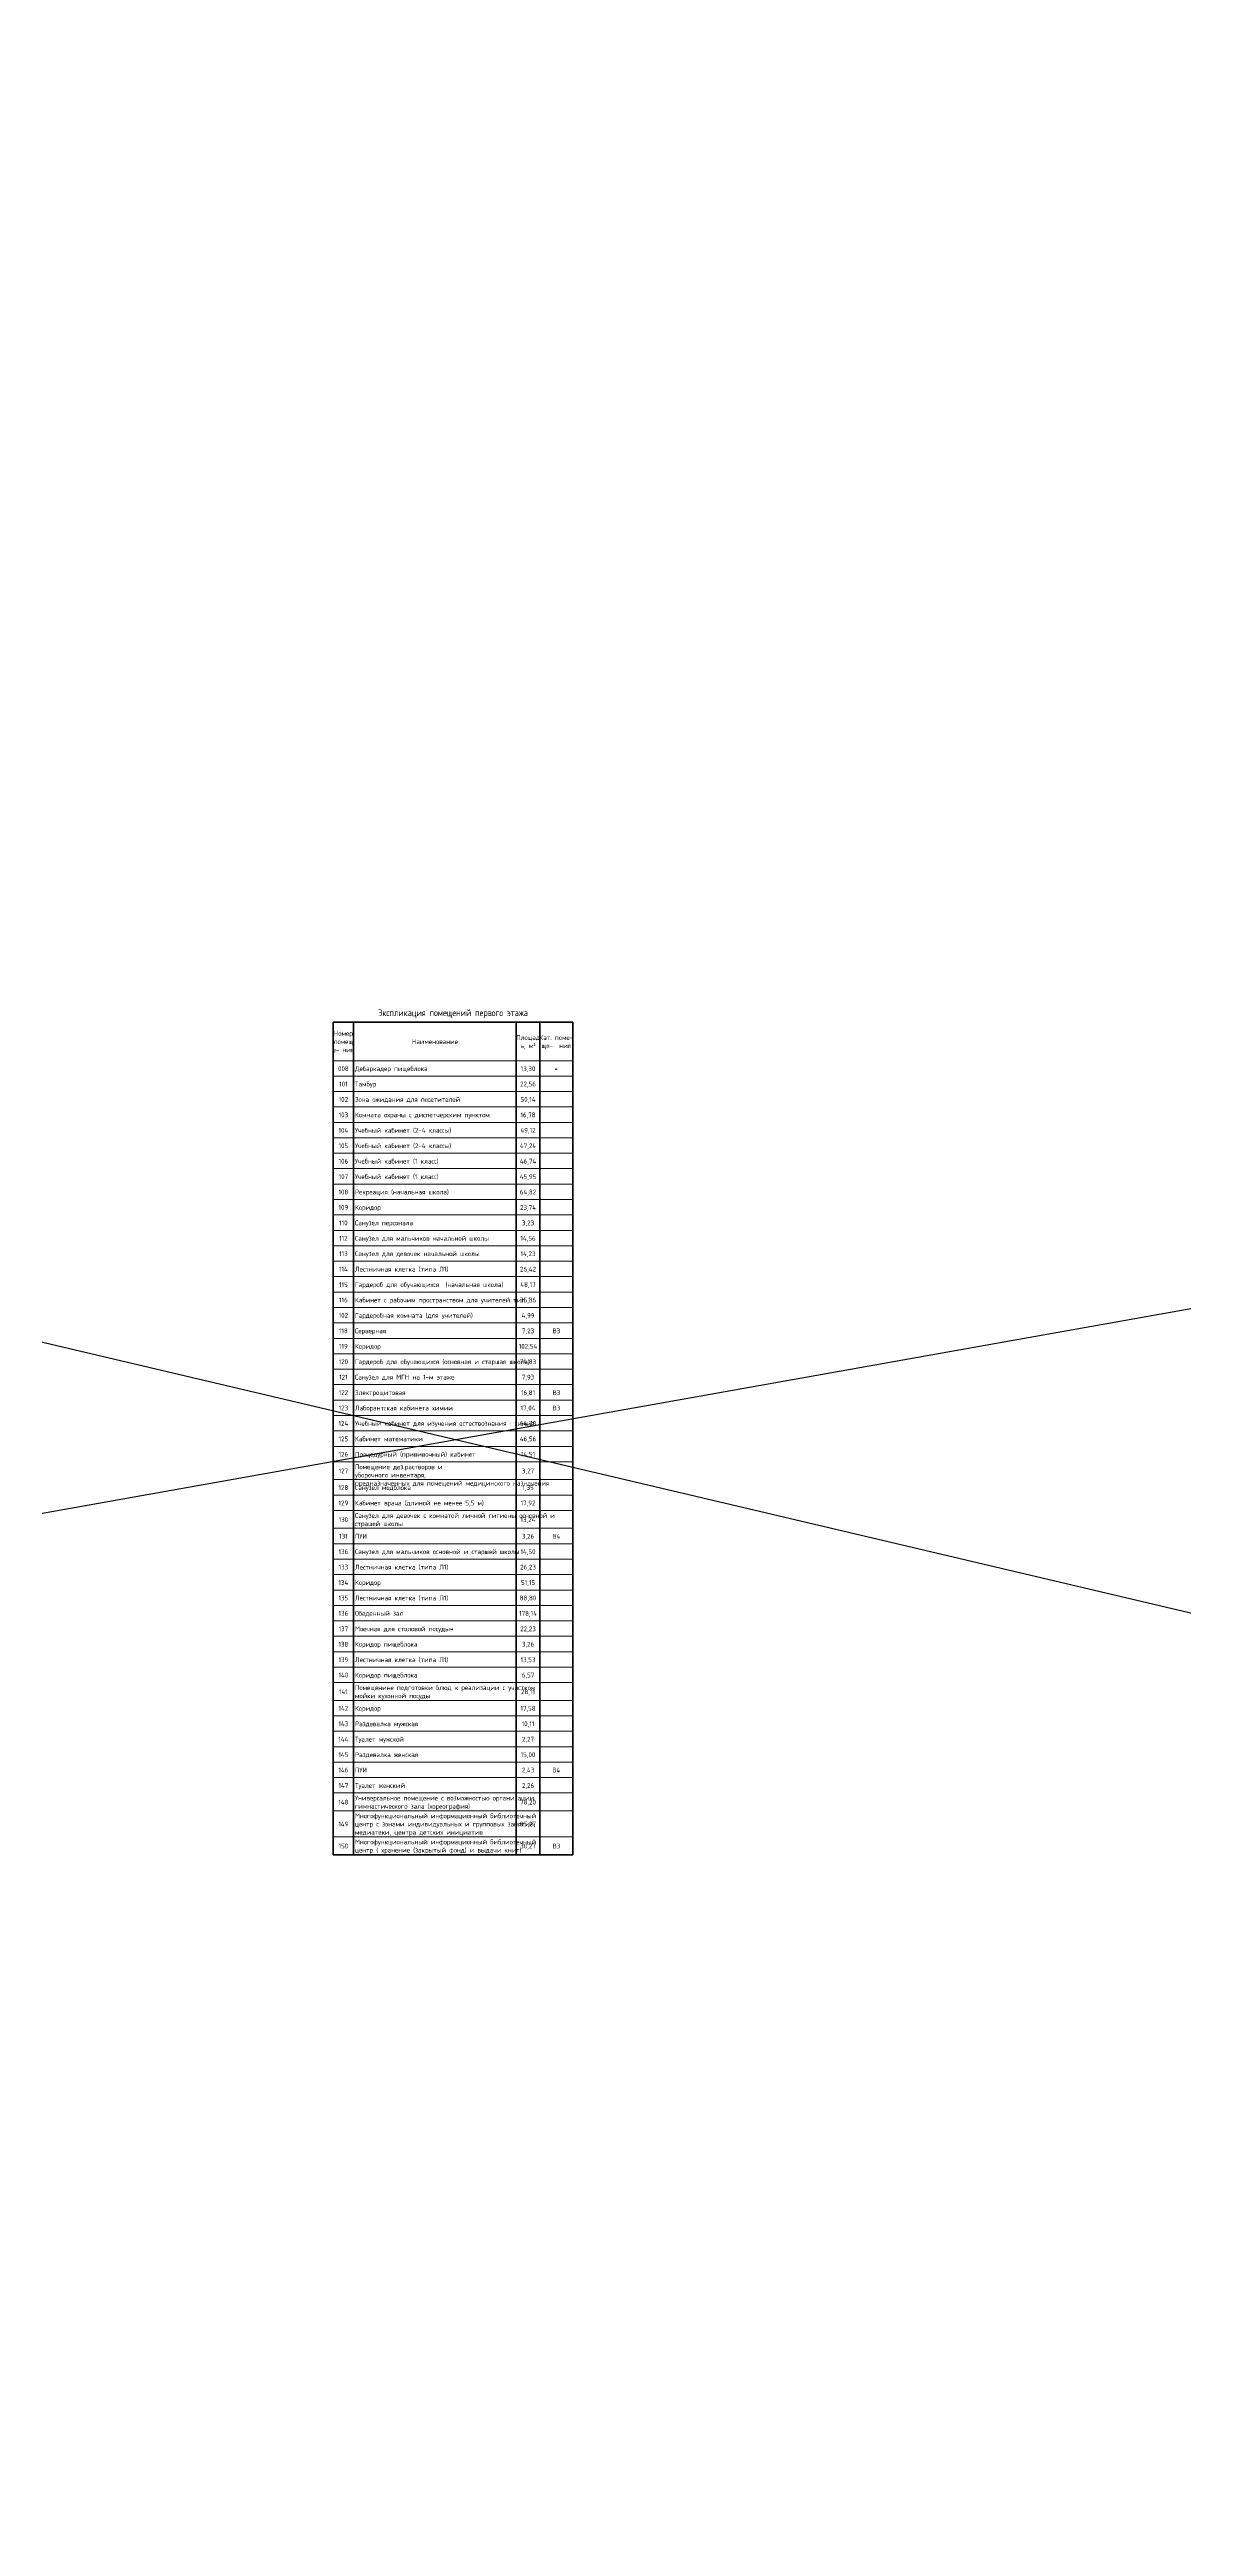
# Model space of a CAD drawing. Header units: millimetres. Extents: x -695119 to 412940, y -249585 to 622758.
# Drawn here: x -71253 to -12328, y 494019 to 622758 of the extents above; entities that cross this region are included whole.
import ezdxf

# ---------------------------------------------------------------- set-up
doc = ezdxf.new("R2010")
doc.units = ezdxf.units.MM
for name, color, linetype, lineweight in [('_Схема', 5, 'Continuous', 30), ('Графика спецификации', 7, 'Continuous', 20), ('Линии', 7, 'Continuous', 9), ('Тонкие линии', 7, 'Continuous', 18)]:
    doc.layers.add(name, color=color, linetype=linetype, lineweight=lineweight)
doc.styles.add('GOST Common_5', font='', dxfattribs={"width": 0.9, "height": 200})
doc.styles.add('GOST Common_6', font='', dxfattribs={"width": 0.9, "height": 350})
doc.styles.get('GOST Common_5').set_extended_font_data('GOST type B')
doc.styles.get('GOST Common_6').set_extended_font_data('GOST type B')

msp = doc.modelspace()

# ---------------------------------------------------------------- linework, layer by layer
at = {"layer": '_Схема', "color": 5}
for p, q in [((-356137.271, 622757.974), (189125.193, 494018.926)), ((198461.879, 594771.226), (-341938.82, 498529.94))]:
    msp.add_line(p, q, dxfattribs=at)
at = {"layer": 'Линии', "lineweight": 50}
for p, q in [((-56512.957, 572208.412), (-56512.957, 570203.81)), ((-56512.957, 572208.412), (-44059.136, 572208.412)), ((-55454.624, 572208.412), (-55454.624, 570203.81)), ((-46996.852, 572208.412), (-46996.852, 570203.81)), ((-45779.769, 572208.412), (-45779.769, 570203.81)), ((-44059.977, 572208.412), (-44059.977, 570203.81)), ((-56512.957, 570203.81), (-56512.957, 569401.97)), ((-56512.957, 569401.97), (-56512.957, 568600.129)), ((-55454.624, 570203.81), (-55454.624, 569401.97)), ((-55454.624, 569401.97), (-55454.624, 568600.129)), ((-46996.852, 570203.81), (-46996.852, 569401.97)), ((-46996.852, 569401.97), (-46996.852, 568600.129)), ((-45779.769, 570203.81), (-45779.769, 569401.97)), ((-45779.769, 569401.97), (-45779.769, 568600.129)), ((-44059.977, 570203.81), (-44059.977, 569401.97)), ((-44059.977, 569401.97), (-44059.977, 568600.129)), ((-56512.957, 568600.129), (-56512.957, 567798.288)), ((-56512.957, 567798.288), (-56512.957, 566996.447)), ((-55454.624, 568600.129), (-55454.624, 567798.288)), ((-55454.624, 567798.288), (-55454.624, 566996.447)), ((-46996.852, 568600.129), (-46996.852, 567798.288)), ((-46996.852, 567798.288), (-46996.852, 566996.447)), ((-45779.769, 568600.129), (-45779.769, 567798.288)), ((-45779.769, 567798.288), (-45779.769, 566996.447)), ((-44059.977, 568600.129), (-44059.977, 567798.288)), ((-44059.977, 567798.288), (-44059.977, 566996.447)), ((-56512.957, 566996.447), (-56512.957, 566194.607)), ((-55454.624, 566996.447), (-55454.624, 566194.607)), ((-46996.852, 566996.447), (-46996.852, 566194.607)), ((-45779.769, 566996.447), (-45779.769, 566194.607)), ((-44059.977, 566996.447), (-44059.977, 566194.607)), ((-56512.957, 566194.607), (-56512.957, 565392.766)), ((-56512.957, 565392.766), (-56512.957, 564590.925)), ((-55454.624, 566194.607), (-55454.624, 565392.766)), ((-55454.624, 565392.766), (-55454.624, 564590.925)), ((-46996.852, 566194.607), (-46996.852, 565392.766)), ((-46996.852, 565392.766), (-46996.852, 564590.925)), ((-45779.769, 566194.607), (-45779.769, 565392.766)), ((-45779.769, 565392.766), (-45779.769, 564590.925)), ((-44059.977, 566194.607), (-44059.977, 565392.766)), ((-44059.977, 565392.766), (-44059.977, 564590.925)), ((-56512.957, 564590.925), (-56512.957, 563789.085)), ((-55454.624, 564590.925), (-55454.624, 563789.085)), ((-46996.852, 564590.925), (-46996.852, 563789.085)), ((-45779.769, 564590.925), (-45779.769, 563789.085)), ((-44059.977, 564590.925), (-44059.977, 563789.085)), ((-56512.957, 563789.085), (-56512.957, 562987.244)), ((-56512.957, 562987.244), (-56512.957, 562185.403)), ((-55454.624, 563789.085), (-55454.624, 562987.244)), ((-55454.624, 562987.244), (-55454.624, 562185.403)), ((-46996.852, 563789.085), (-46996.852, 562987.244)), ((-46996.852, 562987.244), (-46996.852, 562185.403)), ((-45779.769, 563789.085), (-45779.769, 562987.244)), ((-45779.769, 562987.244), (-45779.769, 562185.403)), ((-44059.977, 563789.085), (-44059.977, 562987.244)), ((-44059.977, 562987.244), (-44059.977, 562185.403)), ((-56512.957, 562185.403), (-56512.957, 561383.563)), ((-56512.957, 561383.563), (-56512.957, 560581.722)), ((-55454.624, 562185.403), (-55454.624, 561383.563)), ((-55454.624, 561383.563), (-55454.624, 560581.722)), ((-46996.852, 562185.403), (-46996.852, 561383.563)), ((-46996.852, 561383.563), (-46996.852, 560581.722)), ((-45779.769, 562185.403), (-45779.769, 561383.563)), ((-45779.769, 561383.563), (-45779.769, 560581.722)), ((-44059.977, 562185.403), (-44059.977, 561383.563)), ((-44059.977, 561383.563), (-44059.977, 560581.722)), ((-56512.957, 560581.722), (-56512.957, 559779.881)), ((-55454.624, 560581.722), (-55454.624, 559779.881)), ((-46996.852, 560581.722), (-46996.852, 559779.881)), ((-45779.769, 560581.722), (-45779.769, 559779.881)), ((-44059.977, 560581.722), (-44059.977, 559779.881)), ((-56512.957, 559779.881), (-56512.957, 558978.041)), ((-56512.957, 558978.041), (-56512.957, 558176.2)), ((-55454.624, 559779.881), (-55454.624, 558978.041)), ((-55454.624, 558978.041), (-55454.624, 558176.2)), ((-46996.852, 559779.881), (-46996.852, 558978.041)), ((-46996.852, 558978.041), (-46996.852, 558176.2)), ((-45779.769, 559779.881), (-45779.769, 558978.041)), ((-45779.769, 558978.041), (-45779.769, 558176.2)), ((-44059.977, 559779.881), (-44059.977, 558978.041)), ((-44059.977, 558978.041), (-44059.977, 558176.2)), ((-56512.957, 558176.2), (-56512.957, 557374.359)), ((-55454.624, 558176.2), (-55454.624, 557374.359)), ((-46996.852, 558176.2), (-46996.852, 557374.359)), ((-45779.769, 558176.2), (-45779.769, 557374.359)), ((-44059.977, 558176.2), (-44059.977, 557374.359)), ((-56512.957, 557374.359), (-56512.957, 556572.519)), ((-56512.957, 556572.519), (-56512.957, 555770.678)), ((-55454.624, 557374.359), (-55454.624, 556572.519)), ((-55454.624, 556572.519), (-55454.624, 555770.678)), ((-46996.852, 557374.359), (-46996.852, 556572.519)), ((-46996.852, 556572.519), (-46996.852, 555770.678)), ((-45779.769, 557374.359), (-45779.769, 556572.519)), ((-45779.769, 556572.519), (-45779.769, 555770.678)), ((-44059.977, 557374.359), (-44059.977, 556572.519)), ((-44059.977, 556572.519), (-44059.977, 555770.678)), ((-56512.957, 555770.678), (-56512.957, 554968.837)), ((-56512.957, 554968.837), (-56512.957, 554166.997)), ((-55454.624, 555770.678), (-55454.624, 554968.837)), ((-55454.624, 554968.837), (-55454.624, 554166.997)), ((-46996.852, 555770.678), (-46996.852, 554968.837)), ((-46996.852, 554968.837), (-46996.852, 554166.997)), ((-45779.769, 555770.678), (-45779.769, 554968.837)), ((-45779.769, 554968.837), (-45779.769, 554166.997)), ((-44059.977, 555770.678), (-44059.977, 554968.837)), ((-44059.977, 554968.837), (-44059.977, 554166.997)), ((-56512.957, 554166.997), (-56512.957, 553365.156)), ((-55454.624, 554166.997), (-55454.624, 553365.156)), ((-46996.852, 554166.997), (-46996.852, 553365.156)), ((-45779.769, 554166.997), (-45779.769, 553365.156)), ((-44059.977, 554166.997), (-44059.977, 553365.156)), ((-56512.957, 553365.156), (-56512.957, 552563.315)), ((-56512.957, 552563.315), (-56512.957, 551761.475)), ((-55454.624, 553365.156), (-55454.624, 552563.315)), ((-55454.624, 552563.315), (-55454.624, 551761.475)), ((-46996.852, 553365.156), (-46996.852, 552563.315)), ((-46996.852, 552563.315), (-46996.852, 551761.475)), ((-45779.769, 553365.156), (-45779.769, 552563.315)), ((-45779.769, 552563.315), (-45779.769, 551761.475)), ((-44059.977, 553365.156), (-44059.977, 552563.315)), ((-44059.977, 552563.315), (-44059.977, 551761.475)), ((-56512.957, 551761.475), (-56512.957, 550959.634)), ((-55454.624, 551761.475), (-55454.624, 550959.634)), ((-46996.852, 551761.475), (-46996.852, 550959.634)), ((-45779.769, 551761.475), (-45779.769, 550959.634)), ((-44059.977, 551761.475), (-44059.977, 550959.634)), ((-56512.957, 550959.634), (-56512.957, 550157.793)), ((-56512.957, 550157.793), (-56512.957, 549355.953)), ((-55454.624, 550959.634), (-55454.624, 550157.793)), ((-55454.624, 550157.793), (-55454.624, 549355.953)), ((-46996.852, 550959.634), (-46996.852, 550157.793)), ((-46996.852, 550157.793), (-46996.852, 549355.953)), ((-45779.769, 550959.634), (-45779.769, 550157.793)), ((-45779.769, 550157.793), (-45779.769, 549355.953)), ((-44059.977, 550959.634), (-44059.977, 550157.793)), ((-44059.977, 550157.793), (-44059.977, 549355.953)), ((-56512.957, 549355.953), (-56512.957, 548428.652)), ((-56512.957, 548428.652), (-56512.957, 547626.811)), ((-55454.624, 549355.953), (-55454.624, 548428.652)), ((-55454.624, 548428.652), (-55454.624, 547626.811)), ((-46996.852, 549355.953), (-46996.852, 548428.652)), ((-46996.852, 548428.652), (-46996.852, 547626.811)), ((-45779.769, 549355.953), (-45779.769, 548428.652)), ((-45779.769, 548428.652), (-45779.769, 547626.811)), ((-44059.977, 549355.953), (-44059.977, 548428.652)), ((-44059.977, 548428.652), (-44059.977, 547626.811)), ((-56512.957, 547626.811), (-56512.957, 546824.97)), ((-55454.624, 547626.811), (-55454.624, 546824.97)), ((-46996.852, 547626.811), (-46996.852, 546824.97)), ((-45779.769, 547626.811), (-45779.769, 546824.97)), ((-44059.977, 547626.811), (-44059.977, 546824.97)), ((-56512.957, 546824.97), (-56512.957, 545897.67)), ((-56512.957, 545897.67), (-56512.957, 545095.829)), ((-55454.624, 546824.97), (-55454.624, 545897.67)), ((-55454.624, 545897.67), (-55454.624, 545095.829)), ((-46996.852, 546824.97), (-46996.852, 545897.67)), ((-46996.852, 545897.67), (-46996.852, 545095.829)), ((-45779.769, 546824.97), (-45779.769, 545897.67)), ((-45779.769, 545897.67), (-45779.769, 545095.829)), ((-44059.977, 546824.97), (-44059.977, 545897.67)), ((-44059.977, 545897.67), (-44059.977, 545095.829)), ((-56512.957, 545095.829), (-56512.957, 544293.988)), ((-55454.624, 545095.829), (-55454.624, 544293.988)), ((-46996.852, 545095.829), (-46996.852, 544293.988)), ((-45779.769, 545095.829), (-45779.769, 544293.988)), ((-44059.977, 545095.829), (-44059.977, 544293.988)), ((-56512.957, 544293.988), (-56512.957, 543492.148)), ((-56512.957, 543492.148), (-56512.957, 542690.307)), ((-55454.624, 544293.988), (-55454.624, 543492.148)), ((-55454.624, 543492.148), (-55454.624, 542690.307)), ((-46996.852, 544293.988), (-46996.852, 543492.148)), ((-46996.852, 543492.148), (-46996.852, 542690.307)), ((-45779.769, 544293.988), (-45779.769, 543492.148)), ((-45779.769, 543492.148), (-45779.769, 542690.307)), ((-44059.977, 544293.988), (-44059.977, 543492.148)), ((-44059.977, 543492.148), (-44059.977, 542690.307)), ((-56512.957, 542690.307), (-56512.957, 541888.466)), ((-55454.624, 542690.307), (-55454.624, 541888.466)), ((-46996.852, 542690.307), (-46996.852, 541888.466)), ((-45779.769, 542690.307), (-45779.769, 541888.466)), ((-44059.977, 542690.307), (-44059.977, 541888.466)), ((-56512.957, 541888.466), (-56512.957, 541086.626)), ((-56512.957, 541086.626), (-56512.957, 540284.785)), ((-55454.624, 541888.466), (-55454.624, 541086.626)), ((-55454.624, 541086.626), (-55454.624, 540284.785)), ((-46996.852, 541888.466), (-46996.852, 541086.626)), ((-46996.852, 541086.626), (-46996.852, 540284.785)), ((-45779.769, 541888.466), (-45779.769, 541086.626)), ((-45779.769, 541086.626), (-45779.769, 540284.785)), ((-44059.977, 541888.466), (-44059.977, 541086.626)), ((-44059.977, 541086.626), (-44059.977, 540284.785)), ((-56512.957, 540284.785), (-56512.957, 539482.944)), ((-56512.957, 539482.944), (-56512.957, 538681.104)), ((-55454.624, 540284.785), (-55454.624, 539482.944)), ((-55454.624, 539482.944), (-55454.624, 538681.104)), ((-46996.852, 540284.785), (-46996.852, 539482.944)), ((-46996.852, 539482.944), (-46996.852, 538681.104)), ((-45779.769, 540284.785), (-45779.769, 539482.944)), ((-45779.769, 539482.944), (-45779.769, 538681.104)), ((-44059.977, 540284.785), (-44059.977, 539482.944)), ((-44059.977, 539482.944), (-44059.977, 538681.104)), ((-56512.957, 538681.104), (-56512.957, 537879.263)), ((-55454.624, 538681.104), (-55454.624, 537879.263)), ((-46996.852, 538681.104), (-46996.852, 537879.263)), ((-45779.769, 538681.104), (-45779.769, 537879.263)), ((-44059.977, 538681.104), (-44059.977, 537879.263)), ((-56512.957, 537879.263), (-56512.957, 536951.962)), ((-56512.957, 536951.962), (-56512.957, 536150.121)), ((-55454.624, 537879.263), (-55454.624, 536951.962)), ((-55454.624, 536951.962), (-55454.624, 536150.121)), ((-46996.852, 537879.263), (-46996.852, 536951.962)), ((-46996.852, 536951.962), (-46996.852, 536150.121)), ((-45779.769, 537879.263), (-45779.769, 536951.962)), ((-45779.769, 536951.962), (-45779.769, 536150.121)), ((-44059.977, 537879.263), (-44059.977, 536951.962)), ((-44059.977, 536951.962), (-44059.977, 536150.121)), ((-56512.957, 536150.121), (-56512.957, 535348.281)), ((-55454.624, 536150.121), (-55454.624, 535348.281)), ((-46996.852, 536150.121), (-46996.852, 535348.281)), ((-45779.769, 536150.121), (-45779.769, 535348.281)), ((-44059.977, 536150.121), (-44059.977, 535348.281)), ((-56512.957, 535348.281), (-56512.957, 534546.44)), ((-56512.957, 534546.44), (-56512.957, 533744.599)), ((-55454.624, 535348.281), (-55454.624, 534546.44)), ((-55454.624, 534546.44), (-55454.624, 533744.599)), ((-46996.852, 535348.281), (-46996.852, 534546.44)), ((-46996.852, 534546.44), (-46996.852, 533744.599)), ((-45779.769, 535348.281), (-45779.769, 534546.44)), ((-45779.769, 534546.44), (-45779.769, 533744.599)), ((-44059.977, 535348.281), (-44059.977, 534546.44)), ((-44059.977, 534546.44), (-44059.977, 533744.599)), ((-56512.957, 533744.599), (-56512.957, 532942.759)), ((-55454.624, 533744.599), (-55454.624, 532942.759)), ((-46996.852, 533744.599), (-46996.852, 532942.759)), ((-45779.769, 533744.599), (-45779.769, 532942.759)), ((-44059.977, 533744.599), (-44059.977, 532942.759)), ((-56512.957, 532942.759), (-56512.957, 532140.918)), ((-56512.957, 532140.918), (-56512.957, 531213.617)), ((-55454.624, 532942.759), (-55454.624, 532140.918)), ((-55454.624, 532140.918), (-55454.624, 531213.617)), ((-46996.852, 532942.759), (-46996.852, 532140.918)), ((-46996.852, 532140.918), (-46996.852, 531213.617)), ((-45779.769, 532942.759), (-45779.769, 532140.918)), ((-45779.769, 532140.918), (-45779.769, 531213.617)), ((-44059.977, 532942.759), (-44059.977, 532140.918)), ((-44059.977, 532140.918), (-44059.977, 531213.617)), ((-56512.957, 531213.617), (-56512.957, 529860.166)), ((-55454.624, 531213.617), (-55454.624, 529860.166)), ((-46996.852, 531213.617), (-46996.852, 529860.166)), ((-45779.769, 531213.617), (-45779.769, 529860.166)), ((-44059.977, 531213.617), (-44059.977, 529860.166)), ((-56512.957, 529860.166), (-56512.957, 528932.865)), ((-55454.624, 529860.166), (-55454.624, 528932.865)), ((-46996.852, 529860.166), (-46996.852, 528932.865)), ((-45779.769, 529860.166), (-45779.769, 528932.865)), ((-44059.977, 529860.166), (-44059.977, 528932.865)), ((-55454.624, 528932.865), (-56512.957, 528932.865)), ((-46996.852, 528932.865), (-55454.624, 528932.865)), ((-45779.769, 528932.865), (-46996.852, 528932.865)), ((-44059.977, 528932.865), (-45779.769, 528932.865))]:
    msp.add_line(p, q, dxfattribs=at)
at = {"layer": 'Линии', "lineweight": 20}
for p, q in [((-55454.624, 570203.81), (-56512.957, 570203.81)), ((-55454.624, 569401.97), (-56512.957, 569401.97)), ((-46996.852, 570203.81), (-55454.624, 570203.81)), ((-46996.852, 569401.97), (-55454.624, 569401.97)), ((-45779.769, 570203.81), (-46996.852, 570203.81)), ((-45779.769, 569401.97), (-46996.852, 569401.97)), ((-44059.977, 570203.81), (-45779.769, 570203.81)), ((-44059.977, 569401.97), (-45779.769, 569401.97)), ((-55454.624, 568600.129), (-56512.957, 568600.129)), ((-55454.624, 567798.288), (-56512.957, 567798.288)), ((-46996.852, 568600.129), (-55454.624, 568600.129)), ((-46996.852, 567798.288), (-55454.624, 567798.288)), ((-45779.769, 568600.129), (-46996.852, 568600.129)), ((-45779.769, 567798.288), (-46996.852, 567798.288)), ((-44059.977, 568600.129), (-45779.769, 568600.129)), ((-44059.977, 567798.288), (-45779.769, 567798.288)), ((-55454.624, 566996.447), (-56512.957, 566996.447)), ((-46996.852, 566996.447), (-55454.624, 566996.447)), ((-45779.769, 566996.447), (-46996.852, 566996.447)), ((-44059.977, 566996.447), (-45779.769, 566996.447)), ((-55454.624, 566194.607), (-56512.957, 566194.607)), ((-55454.624, 565392.766), (-56512.957, 565392.766)), ((-46996.852, 566194.607), (-55454.624, 566194.607)), ((-46996.852, 565392.766), (-55454.624, 565392.766)), ((-45779.769, 566194.607), (-46996.852, 566194.607)), ((-45779.769, 565392.766), (-46996.852, 565392.766)), ((-44059.977, 566194.607), (-45779.769, 566194.607)), ((-44059.977, 565392.766), (-45779.769, 565392.766)), ((-55454.624, 564590.925), (-56512.957, 564590.925)), ((-46996.852, 564590.925), (-55454.624, 564590.925)), ((-45779.769, 564590.925), (-46996.852, 564590.925)), ((-44059.977, 564590.925), (-45779.769, 564590.925)), ((-55454.624, 563789.085), (-56512.957, 563789.085)), ((-55454.624, 562987.244), (-56512.957, 562987.244)), ((-46996.852, 563789.085), (-55454.624, 563789.085)), ((-46996.852, 562987.244), (-55454.624, 562987.244)), ((-45779.769, 563789.085), (-46996.852, 563789.085)), ((-45779.769, 562987.244), (-46996.852, 562987.244)), ((-44059.977, 563789.085), (-45779.769, 563789.085)), ((-44059.977, 562987.244), (-45779.769, 562987.244)), ((-55454.624, 562185.403), (-56512.957, 562185.403)), ((-55454.624, 561383.563), (-56512.957, 561383.563)), ((-46996.852, 562185.403), (-55454.624, 562185.403)), ((-46996.852, 561383.563), (-55454.624, 561383.563)), ((-45779.769, 562185.403), (-46996.852, 562185.403)), ((-45779.769, 561383.563), (-46996.852, 561383.563)), ((-44059.977, 562185.403), (-45779.769, 562185.403)), ((-44059.977, 561383.563), (-45779.769, 561383.563)), ((-55454.624, 560581.722), (-56512.957, 560581.722)), ((-46996.852, 560581.722), (-55454.624, 560581.722)), ((-45779.769, 560581.722), (-46996.852, 560581.722)), ((-44059.977, 560581.722), (-45779.769, 560581.722)), ((-55454.624, 559779.881), (-56512.957, 559779.881)), ((-55454.624, 558978.041), (-56512.957, 558978.041)), ((-46996.852, 559779.881), (-55454.624, 559779.881)), ((-46996.852, 558978.041), (-55454.624, 558978.041)), ((-45779.769, 559779.881), (-46996.852, 559779.881)), ((-45779.769, 558978.041), (-46996.852, 558978.041)), ((-44059.977, 559779.881), (-45779.769, 559779.881)), ((-44059.977, 558978.041), (-45779.769, 558978.041)), ((-55454.624, 558176.2), (-56512.957, 558176.2)), ((-46996.852, 558176.2), (-55454.624, 558176.2)), ((-45779.769, 558176.2), (-46996.852, 558176.2)), ((-44059.977, 558176.2), (-45779.769, 558176.2)), ((-55454.624, 557374.359), (-56512.957, 557374.359)), ((-55454.624, 556572.519), (-56512.957, 556572.519)), ((-46996.852, 557374.359), (-55454.624, 557374.359)), ((-46996.852, 556572.519), (-55454.624, 556572.519)), ((-45779.769, 557374.359), (-46996.852, 557374.359)), ((-45779.769, 556572.519), (-46996.852, 556572.519)), ((-44059.977, 557374.359), (-45779.769, 557374.359)), ((-44059.977, 556572.519), (-45779.769, 556572.519)), ((-55454.624, 555770.678), (-56512.957, 555770.678)), ((-55454.624, 554968.837), (-56512.957, 554968.837)), ((-46996.852, 555770.678), (-55454.624, 555770.678)), ((-46996.852, 554968.837), (-55454.624, 554968.837)), ((-45779.769, 555770.678), (-46996.852, 555770.678)), ((-45779.769, 554968.837), (-46996.852, 554968.837)), ((-44059.977, 555770.678), (-45779.769, 555770.678)), ((-44059.977, 554968.837), (-45779.769, 554968.837)), ((-55454.624, 554166.997), (-56512.957, 554166.997)), ((-46996.852, 554166.997), (-55454.624, 554166.997)), ((-45779.769, 554166.997), (-46996.852, 554166.997)), ((-44059.977, 554166.997), (-45779.769, 554166.997)), ((-55454.624, 553365.156), (-56512.957, 553365.156)), ((-55454.624, 552563.315), (-56512.957, 552563.315)), ((-46996.852, 553365.156), (-55454.624, 553365.156)), ((-46996.852, 552563.315), (-55454.624, 552563.315)), ((-45779.769, 553365.156), (-46996.852, 553365.156)), ((-45779.769, 552563.315), (-46996.852, 552563.315)), ((-44059.977, 553365.156), (-45779.769, 553365.156)), ((-44059.977, 552563.315), (-45779.769, 552563.315)), ((-55454.624, 551761.475), (-56512.957, 551761.475)), ((-46996.852, 551761.475), (-55454.624, 551761.475)), ((-45779.769, 551761.475), (-46996.852, 551761.475)), ((-44059.977, 551761.475), (-45779.769, 551761.475)), ((-55454.624, 550959.634), (-56512.957, 550959.634)), ((-55454.624, 550157.793), (-56512.957, 550157.793)), ((-46996.852, 550959.634), (-55454.624, 550959.634)), ((-46996.852, 550157.793), (-55454.624, 550157.793)), ((-45779.769, 550959.634), (-46996.852, 550959.634)), ((-45779.769, 550157.793), (-46996.852, 550157.793)), ((-44059.977, 550959.634), (-45779.769, 550959.634)), ((-44059.977, 550157.793), (-45779.769, 550157.793)), ((-55454.624, 549355.953), (-56512.957, 549355.953)), ((-55454.624, 548428.652), (-56512.957, 548428.652)), ((-46996.852, 549355.953), (-55454.624, 549355.953)), ((-46996.852, 548428.652), (-55454.624, 548428.652)), ((-45779.769, 549355.953), (-46996.852, 549355.953)), ((-45779.769, 548428.652), (-46996.852, 548428.652)), ((-44059.977, 549355.953), (-45779.769, 549355.953)), ((-44059.977, 548428.652), (-45779.769, 548428.652)), ((-55454.624, 547626.811), (-56512.957, 547626.811)), ((-46996.852, 547626.811), (-55454.624, 547626.811)), ((-45779.769, 547626.811), (-46996.852, 547626.811)), ((-44059.977, 547626.811), (-45779.769, 547626.811)), ((-55454.624, 546824.97), (-56512.957, 546824.97)), ((-55454.624, 545897.67), (-56512.957, 545897.67)), ((-46996.852, 546824.97), (-55454.624, 546824.97)), ((-46996.852, 545897.67), (-55454.624, 545897.67)), ((-45779.769, 546824.97), (-46996.852, 546824.97)), ((-45779.769, 545897.67), (-46996.852, 545897.67)), ((-44059.977, 546824.97), (-45779.769, 546824.97)), ((-44059.977, 545897.67), (-45779.769, 545897.67)), ((-55454.624, 545095.829), (-56512.957, 545095.829)), ((-46996.852, 545095.829), (-55454.624, 545095.829)), ((-45779.769, 545095.829), (-46996.852, 545095.829)), ((-44059.977, 545095.829), (-45779.769, 545095.829)), ((-55454.624, 544293.988), (-56512.957, 544293.988)), ((-55454.624, 543492.148), (-56512.957, 543492.148)), ((-46996.852, 544293.988), (-55454.624, 544293.988)), ((-46996.852, 543492.148), (-55454.624, 543492.148)), ((-45779.769, 544293.988), (-46996.852, 544293.988)), ((-45779.769, 543492.148), (-46996.852, 543492.148)), ((-44059.977, 544293.988), (-45779.769, 544293.988)), ((-44059.977, 543492.148), (-45779.769, 543492.148)), ((-55454.624, 542690.307), (-56512.957, 542690.307)), ((-46996.852, 542690.307), (-55454.624, 542690.307)), ((-45779.769, 542690.307), (-46996.852, 542690.307)), ((-44059.977, 542690.307), (-45779.769, 542690.307)), ((-55454.624, 541888.466), (-56512.957, 541888.466)), ((-55454.624, 541086.626), (-56512.957, 541086.626)), ((-46996.852, 541888.466), (-55454.624, 541888.466)), ((-46996.852, 541086.626), (-55454.624, 541086.626)), ((-45779.769, 541888.466), (-46996.852, 541888.466)), ((-45779.769, 541086.626), (-46996.852, 541086.626)), ((-44059.977, 541888.466), (-45779.769, 541888.466)), ((-44059.977, 541086.626), (-45779.769, 541086.626)), ((-55454.624, 540284.785), (-56512.957, 540284.785)), ((-55454.624, 539482.944), (-56512.957, 539482.944)), ((-46996.852, 540284.785), (-55454.624, 540284.785)), ((-46996.852, 539482.944), (-55454.624, 539482.944)), ((-45779.769, 540284.785), (-46996.852, 540284.785)), ((-45779.769, 539482.944), (-46996.852, 539482.944)), ((-44059.977, 540284.785), (-45779.769, 540284.785)), ((-44059.977, 539482.944), (-45779.769, 539482.944)), ((-55454.624, 538681.104), (-56512.957, 538681.104)), ((-46996.852, 538681.104), (-55454.624, 538681.104)), ((-45779.769, 538681.104), (-46996.852, 538681.104)), ((-44059.977, 538681.104), (-45779.769, 538681.104)), ((-55454.624, 537879.263), (-56512.957, 537879.263)), ((-55454.624, 536951.962), (-56512.957, 536951.962)), ((-46996.852, 537879.263), (-55454.624, 537879.263)), ((-46996.852, 536951.962), (-55454.624, 536951.962)), ((-45779.769, 537879.263), (-46996.852, 537879.263)), ((-45779.769, 536951.962), (-46996.852, 536951.962)), ((-44059.977, 537879.263), (-45779.769, 537879.263)), ((-44059.977, 536951.962), (-45779.769, 536951.962)), ((-55454.624, 536150.121), (-56512.957, 536150.121)), ((-46996.852, 536150.121), (-55454.624, 536150.121)), ((-45779.769, 536150.121), (-46996.852, 536150.121)), ((-44059.977, 536150.121), (-45779.769, 536150.121)), ((-55454.624, 535348.281), (-56512.957, 535348.281)), ((-55454.624, 534546.44), (-56512.957, 534546.44)), ((-46996.852, 535348.281), (-55454.624, 535348.281)), ((-46996.852, 534546.44), (-55454.624, 534546.44)), ((-45779.769, 535348.281), (-46996.852, 535348.281)), ((-45779.769, 534546.44), (-46996.852, 534546.44)), ((-44059.977, 535348.281), (-45779.769, 535348.281)), ((-44059.977, 534546.44), (-45779.769, 534546.44)), ((-55454.624, 533744.599), (-56512.957, 533744.599)), ((-46996.852, 533744.599), (-55454.624, 533744.599)), ((-45779.769, 533744.599), (-46996.852, 533744.599)), ((-44059.977, 533744.599), (-45779.769, 533744.599)), ((-55454.624, 532942.759), (-56512.957, 532942.759)), ((-55454.624, 532140.918), (-56512.957, 532140.918)), ((-46996.852, 532942.759), (-55454.624, 532942.759)), ((-46996.852, 532140.918), (-55454.624, 532140.918)), ((-45779.769, 532942.759), (-46996.852, 532942.759)), ((-45779.769, 532140.918), (-46996.852, 532140.918)), ((-44059.977, 532942.759), (-45779.769, 532942.759)), ((-44059.977, 532140.918), (-45779.769, 532140.918)), ((-55454.624, 531213.617), (-56512.957, 531213.617)), ((-46996.852, 531213.617), (-55454.624, 531213.617)), ((-45779.769, 531213.617), (-46996.852, 531213.617)), ((-44059.977, 531213.617), (-45779.769, 531213.617)), ((-55454.624, 529860.166), (-56512.957, 529860.166)), ((-46996.852, 529860.166), (-55454.624, 529860.166)), ((-45779.769, 529860.166), (-46996.852, 529860.166)), ((-44059.977, 529860.166), (-45779.769, 529860.166))]:
    msp.add_line(p, q, dxfattribs=at)
at = {"layer": 'Тонкие линии', "lineweight": 20}
msp.add_line((-44059.136, 572208.412), (-44059.136, 570203.81), dxfattribs=at)

# ---------------------------------------------------------------- texts
at = {"layer": 'Графика спецификации', "line_spacing_factor": 1.022761}
for s, insert, char_height, width, attachment_point, style in [('Номер\\Pпомещ\\Pе- ния', (-55983.791, 571745.893), 250, 1043.90794, 2, 'GOST Common_5'), ('Экспликация помещений первого этажа', (-50286.047, 572867.496), 350, 9232.69469, 2, 'GOST Common_6'), ('Наименование', (-51225.738, 571319.743), 250, 2353.31849, 2, 'GOST Common_5'), ('Площад\\Pь, м\\fGOST Common|b0|i0|c238|p34|;\\W.9;²', (-46388.311, 571532.818), 250, 1258.12027, 2, 'GOST Common_5'), ('Кат. поме-\\Pще-  ния', (-44919.873, 571532.818), 250, 1807.22791, 2, 'GOST Common_5'), ('008', (-55983.791, 569916.522), 250, 561.17595, 2, 'GOST Common_5'), ('101', (-55983.791, 569114.681), 250, 458.5954, 2, 'GOST Common_5'), ('Дебаркадер пищеблока', (-55379.624, 569916.522), 250, 3864.87305, 1, 'GOST Common_5'), ('Тамбур', (-55379.624, 569114.681), 250, 1203.81292, 1, 'GOST Common_5'), ('22,56', (-46388.311, 569114.681), 250, 841.76392, 2, 'GOST Common_5'), ('13,30', (-46388.311, 569916.522), 250, 790.47365, 2, 'GOST Common_5'), ('\\fGOST Common|b0|i0|c204|p34|;\\W.9;*', (-44919.873, 569916.522), 250, 184.04157, 2, 'GOST Common_5'), ('102', (-55983.791, 568312.84), 250, 509.88567, 2, 'GOST Common_5'), ('Зона ожидания для посетителей', (-55379.624, 568312.84), 250, 5352.29102, 1, 'GOST Common_5'), ('50,14', (-46388.311, 568312.84), 250, 817.62732, 2, 'GOST Common_5'), ('104', (-55983.791, 566709.159), 250, 537.03935, 2, 'GOST Common_5'), ('103', (-55983.791, 567511), 250, 509.88567, 2, 'GOST Common_5'), ('Учебный кабинет (2-4 классы)', (-55379.624, 566709.159), 250, 4969.12249, 1, 'GOST Common_5'), ('Комната охраны с диспетчерским пунктом', (-55379.624, 567511), 250, 7041.85301, 1, 'GOST Common_5'), ('16,78', (-46388.311, 567511), 250, 790.47365, 2, 'GOST Common_5'), ('49,12', (-46388.311, 566709.159), 250, 817.62732, 2, 'GOST Common_5'), ('105', (-55983.791, 565907.318), 250, 509.88567, 2, 'GOST Common_5'), ('Учебный кабинет (2-4 классы)', (-55379.624, 565907.318), 250, 4969.12249, 1, 'GOST Common_5'), ('47,24', (-46388.311, 565907.318), 250, 896.07127, 2, 'GOST Common_5'), ('106', (-55983.791, 565105.478), 250, 509.88567, 2, 'GOST Common_5'), ('107', (-55983.791, 564303.637), 250, 509.88567, 2, 'GOST Common_5'), ('Учебный кабинет (1 класс)', (-55379.624, 565105.478), 250, 4302.34892, 1, 'GOST Common_5'), ('Учебный кабинет (1 класс)', (-55379.624, 564303.637), 250, 4302.34892, 1, 'GOST Common_5'), ('45,95', (-46388.311, 564303.637), 250, 868.91759, 2, 'GOST Common_5'), ('46,74', (-46388.311, 565105.478), 250, 896.07127, 2, 'GOST Common_5'), ('108', (-55983.791, 563501.796), 250, 509.88567, 2, 'GOST Common_5'), ('109', (-55983.791, 562699.956), 250, 509.88567, 2, 'GOST Common_5'), ('Рекреация (начальная школа)', (-55379.624, 563501.796), 250, 4951.02004, 1, 'GOST Common_5'), ('Коридор', (-55379.624, 562699.956), 250, 1336.56422, 1, 'GOST Common_5'), ('64,82', (-46388.311, 563501.796), 250, 868.91759, 2, 'GOST Common_5'), ('23,74', (-46388.311, 562699.956), 250, 868.91759, 2, 'GOST Common_5'), ('110', (-55983.791, 561898.115), 250, 458.5954, 2, 'GOST Common_5'), ('Санузел персонала', (-55379.624, 561898.115), 250, 3131.72383, 1, 'GOST Common_5'), ('3,23', (-46388.311, 561898.115), 250, 654.70527, 2, 'GOST Common_5'), ('113', (-55983.791, 560294.434), 250, 458.5954, 2, 'GOST Common_5'), ('112', (-55983.791, 561096.274), 250, 458.5954, 2, 'GOST Common_5'), ('Санузел для мальчиков начальной школы', (-55379.624, 561096.274), 250, 6752.21381, 1, 'GOST Common_5'), ('Санузел для девочек начальной школы', (-55379.624, 560294.434), 250, 6323.78916, 1, 'GOST Common_5'), ('14,56', (-46388.311, 561096.274), 250, 817.62732, 2, 'GOST Common_5'), ('14,23', (-46388.311, 560294.434), 250, 817.62732, 2, 'GOST Common_5'), ('114', (-55983.791, 559492.593), 250, 485.74907, 2, 'GOST Common_5'), ('Лестничная клетка (типа Л1)', (-55379.624, 559492.593), 250, 4836.3712, 1, 'GOST Common_5'), ('26,42', (-46388.311, 559492.593), 250, 868.91759, 2, 'GOST Common_5'), ('115', (-55983.791, 558690.752), 250, 458.5954, 2, 'GOST Common_5'), ('116', (-55983.791, 557888.912), 250, 458.5954, 2, 'GOST Common_5'), ('Гардероб для обучающихся  (начальная школа)', (-55379.624, 558690.752), 250, 7735.78025, 1, 'GOST Common_5'), ('Кабинет с рабочим пространством для учителей тип 1', (-55379.624, 557888.912), 250, 9008.98589, 1, 'GOST Common_5'), ('35,36', (-46388.311, 557888.912), 250, 841.76392, 2, 'GOST Common_5'), ('48,17', (-46388.311, 558690.752), 250, 817.62732, 2, 'GOST Common_5'), ('102', (-55983.791, 557087.071), 250, 458.5954, 2, 'GOST Common_5'), ('118', (-55983.791, 556285.23), 250, 458.5954, 2, 'GOST Common_5'), ('Серверная', (-55379.624, 556285.23), 250, 1710.68151, 1, 'GOST Common_5'), ('Гардеробная комната (для учителей)', (-55379.624, 557087.071), 250, 6166.90126, 1, 'GOST Common_5'), ('4,99', (-46388.311, 557087.071), 250, 681.85895, 2, 'GOST Common_5'), ('7,23', (-46388.311, 556285.23), 250, 654.70527, 2, 'GOST Common_5'), ('В3', (-44919.873, 556285.23), 250, 401.27097, 2, 'GOST Common_5'), ('119', (-55983.791, 555483.39), 250, 458.5954, 2, 'GOST Common_5'), ('Коридор', (-55379.624, 555483.39), 250, 1336.56422, 1, 'GOST Common_5'), ('102,54', (-46388.311, 555483.39), 250, 1004.68597, 2, 'GOST Common_5'), ('120', (-55983.791, 554681.549), 250, 509.88567, 2, 'GOST Common_5'), ('121', (-55983.791, 553879.708), 250, 458.5954, 2, 'GOST Common_5'), ('Санузел для МГН на 1-м этаже', (-55379.624, 553879.708), 250, 5005.32739, 1, 'GOST Common_5'), ('Гардероб для обучающихся (основная и старшая школа)', (-55379.624, 554681.549), 250, 9199.06162, 1, 'GOST Common_5'), ('74,83', (-46388.311, 554681.549), 250, 868.91759, 2, 'GOST Common_5'), ('7,93', (-46388.311, 553879.708), 250, 654.70527, 2, 'GOST Common_5'), ('122', (-55983.791, 553077.868), 250, 509.88567, 2, 'GOST Common_5'), ('Электрощитовая', (-55379.624, 553077.868), 250, 2863.20416, 1, 'GOST Common_5'), ('16,81', (-46388.311, 553077.868), 250, 739.18337, 2, 'GOST Common_5'), ('В3', (-44919.873, 553077.868), 250, 401.27097, 2, 'GOST Common_5'), ('124', (-55983.791, 551474.186), 250, 537.03935, 2, 'GOST Common_5'), ('123', (-55983.791, 552276.027), 250, 509.88567, 2, 'GOST Common_5'), ('Лаборантская кабинета химии', (-55379.624, 552276.027), 250, 5138.07869, 1, 'GOST Common_5'), ('Учебный кабинет для изучения естествознания : химия', (-55379.624, 551474.186), 250, 9099.49814, 1, 'GOST Common_5'), ('64,78', (-46388.311, 551474.186), 250, 868.91759, 2, 'GOST Common_5'), ('17,04', (-46388.311, 552276.027), 250, 817.62732, 2, 'GOST Common_5'), ('В3', (-44919.873, 552276.027), 250, 401.27097, 2, 'GOST Common_5'), ('125', (-55983.791, 550672.346), 250, 509.88567, 2, 'GOST Common_5'), ('126', (-55983.791, 549870.505), 250, 509.88567, 2, 'GOST Common_5'), ('Кабинет математики', (-55379.624, 550672.346), 250, 3599.37045, 1, 'GOST Common_5'), ('Процедурный (прививочный) кабинет', (-55379.624, 549870.505), 250, 6019.06459, 1, 'GOST Common_5'), ('46,56', (-46388.311, 550672.346), 250, 868.91759, 2, 'GOST Common_5'), ('14,51', (-46388.311, 549870.505), 250, 766.33705, 2, 'GOST Common_5'), ('127', (-55983.791, 549005.934), 250, 509.88567, 2, 'GOST Common_5'), ('Помещение дез.растворов и ^Mуборочного инвентаря,\\Pпредназначенных для помещений медицинского назначения', (-55379.624, 549219.009), 250, 9790.40831, 1, 'GOST Common_5'), ('3,27', (-46388.311, 549005.934), 250, 654.70527, 2, 'GOST Common_5'), ('128', (-55983.791, 548141.363), 250, 509.88567, 2, 'GOST Common_5'), ('129', (-55983.791, 547339.523), 250, 509.88567, 2, 'GOST Common_5'), ('Санузел медблока', (-55379.624, 548141.363), 250, 2968.80178, 1, 'GOST Common_5'), ('Кабинет врача (длиной не менее 5,5 м)', (-55379.624, 547339.523), 250, 6326.80624, 1, 'GOST Common_5'), ('17,92', (-46388.311, 547339.523), 250, 790.47365, 2, 'GOST Common_5'), ('1,35', (-46388.311, 548141.363), 250, 603.415, 2, 'GOST Common_5'), ('130', (-55983.791, 546474.952), 250, 509.88567, 2, 'GOST Common_5'), ('Санузел для девочек с комнатой личной гигиены основной и\\Pстрашей школы', (-55379.624, 546688.027), 250, 9829.63029, 1, 'GOST Common_5'), ('13,24', (-46388.311, 546474.952), 250, 817.62732, 2, 'GOST Common_5'), ('136', (-55983.791, 544808.54), 250, 509.88567, 2, 'GOST Common_5'), ('131', (-55983.791, 545610.381), 250, 458.5954, 2, 'GOST Common_5'), ('Санузел для мальчиков основной и старшей школы', (-55379.624, 544808.54), 250, 8281.87082, 1, 'GOST Common_5'), ('ПУИ', (-55379.624, 545610.381), 250, 642.63697, 1, 'GOST Common_5'), ('14,50', (-46388.311, 544808.54), 250, 817.62732, 2, 'GOST Common_5'), ('3,26', (-46388.311, 545610.381), 250, 654.70527, 2, 'GOST Common_5'), ('В4', (-44919.873, 545610.381), 250, 428.42465, 2, 'GOST Common_5'), ('133', (-55983.791, 544006.7), 250, 509.88567, 2, 'GOST Common_5'), ('Лестничная клетка (типа Л1)', (-55379.624, 544006.7), 250, 4836.3712, 1, 'GOST Common_5'), ('26,23', (-46388.311, 544006.7), 250, 841.76392, 2, 'GOST Common_5'), ('134', (-55983.791, 543204.859), 250, 537.03935, 2, 'GOST Common_5'), ('135', (-55983.791, 542403.018), 250, 509.88567, 2, 'GOST Common_5'), ('Лестничная клетка (типа Л1)', (-55379.624, 542403.018), 250, 4836.3712, 1, 'GOST Common_5'), ('Коридор', (-55379.624, 543204.859), 250, 1336.56422, 1, 'GOST Common_5'), ('88,80', (-46388.311, 542403.018), 250, 841.76392, 2, 'GOST Common_5'), ('51,15', (-46388.311, 543204.859), 250, 739.18337, 2, 'GOST Common_5'), ('136', (-55983.791, 541601.178), 250, 509.88567, 2, 'GOST Common_5'), ('137', (-55983.791, 540799.337), 250, 509.88567, 2, 'GOST Common_5'), ('Обеденный зал', (-55379.624, 541601.178), 250, 2407.62584, 1, 'GOST Common_5'), ('Моечная для столовой посуды*', (-55379.624, 540799.337), 250, 5068.68597, 1, 'GOST Common_5'), ('178,14', (-46388.311, 541601.178), 250, 953.39569, 2, 'GOST Common_5'), ('22,23', (-46388.311, 540799.337), 250, 841.76392, 2, 'GOST Common_5'), ('138', (-55983.791, 539997.496), 250, 509.88567, 2, 'GOST Common_5'), ('Коридор пищеблока', (-55379.624, 539997.496), 250, 3222.23608, 1, 'GOST Common_5'), ('3,26', (-46388.311, 539997.496), 250, 654.70527, 2, 'GOST Common_5'), ('139', (-55983.791, 539195.656), 250, 509.88567, 2, 'GOST Common_5'), ('140', (-55983.791, 538393.815), 250, 537.03935, 2, 'GOST Common_5'), ('Лестничная клетка (типа Л1)', (-55379.624, 539195.656), 250, 4836.3712, 1, 'GOST Common_5'), ('Коридор пищеблока', (-55379.624, 538393.815), 250, 3222.23608, 1, 'GOST Common_5'), ('13,53', (-46388.311, 539195.656), 250, 790.47365, 2, 'GOST Common_5'), ('6,57', (-46388.311, 538393.815), 250, 654.70527, 2, 'GOST Common_5'), ('141', (-55983.791, 537529.244), 250, 485.74907, 2, 'GOST Common_5'), ('Помещенине подготовки блюд к реализации с участком\\Pмойки кухонной посуды', (-55379.624, 537742.319), 250, 9153.80549, 1, 'GOST Common_5'), ('28,11', (-46388.311, 537529.244), 250, 739.18337, 2, 'GOST Common_5'), ('143', (-55983.791, 535862.833), 250, 537.03935, 2, 'GOST Common_5'), ('142', (-55983.791, 536664.674), 250, 537.03935, 2, 'GOST Common_5'), ('Раздевалка мужская', (-55379.624, 535862.833), 250, 3454.55085, 1, 'GOST Common_5'), ('Коридор', (-55379.624, 536664.674), 250, 1336.56422, 1, 'GOST Common_5'), ('17,58', (-46388.311, 536664.674), 250, 790.47365, 2, 'GOST Common_5'), ('10,11', (-46388.311, 535862.833), 250, 687.8931, 2, 'GOST Common_5'), ('144', (-55983.791, 535060.992), 250, 564.19302, 2, 'GOST Common_5'), ('Туалет мужской', (-55379.624, 535060.992), 250, 2691.23088, 1, 'GOST Common_5'), ('2,27', (-46388.311, 535060.992), 250, 654.70527, 2, 'GOST Common_5'), ('145', (-55983.791, 534259.151), 250, 537.03935, 2, 'GOST Common_5'), ('146', (-55983.791, 533457.311), 250, 537.03935, 2, 'GOST Common_5'), ('Раздевалка женская', (-55379.624, 534259.151), 250, 3427.39718, 1, 'GOST Common_5'), ('ПУИ', (-55379.624, 533457.311), 250, 642.63697, 1, 'GOST Common_5'), ('15,00', (-46388.311, 534259.151), 250, 790.47365, 2, 'GOST Common_5'), ('2,43', (-46388.311, 533457.311), 250, 681.85895, 2, 'GOST Common_5'), ('В4', (-44919.873, 533457.311), 250, 428.42465, 2, 'GOST Common_5'), ('148', (-55983.791, 531790.899), 250, 537.03935, 2, 'GOST Common_5'), ('147', (-55983.791, 532655.47), 250, 537.03935, 2, 'GOST Common_5'), ('Туалет женский', (-55379.624, 532655.47), 250, 2664.07721, 1, 'GOST Common_5'), ('Универсальное помещение с возможностью организации\\Pгимнастического зала (хореография)', (-55379.624, 532003.975), 250, 9304.65924, 1, 'GOST Common_5'), ('78,20', (-46388.311, 531790.899), 250, 841.76392, 2, 'GOST Common_5'), ('2,26', (-46388.311, 532655.47), 250, 654.70527, 2, 'GOST Common_5'), ('149', (-55983.791, 530650.523), 250, 537.03935, 2, 'GOST Common_5'), ('Многофункциональный информационный библиотечный\\Pцентр с зонами индивидуальных и групповых занятий,\\Pмедиатеки, центра детских инициатив', (-55379.624, 531076.674), 250, 9039.15664, 1, 'GOST Common_5'), ('95,27', (-46388.311, 530650.523), 250, 841.76392, 2, 'GOST Common_5'), ('150', (-55983.791, 529510.147), 250, 509.88567, 2, 'GOST Common_5'), ('Многофункциональный информационный библиотечный\\Pцентр ( хранение (закрытый фонд) и выдачи книг)', (-55379.624, 529723.222), 250, 9039.15664, 1, 'GOST Common_5'), ('30,27', (-46388.311, 529510.147), 250, 841.76392, 2, 'GOST Common_5'), ('В3', (-44919.873, 529510.147), 250, 401.27097, 2, 'GOST Common_5')]:
    msp.add_mtext(s, dxfattribs=dict(at, insert=insert, char_height=char_height, width=width, attachment_point=attachment_point, style=style))

doc.saveas('drawing.dxf')
